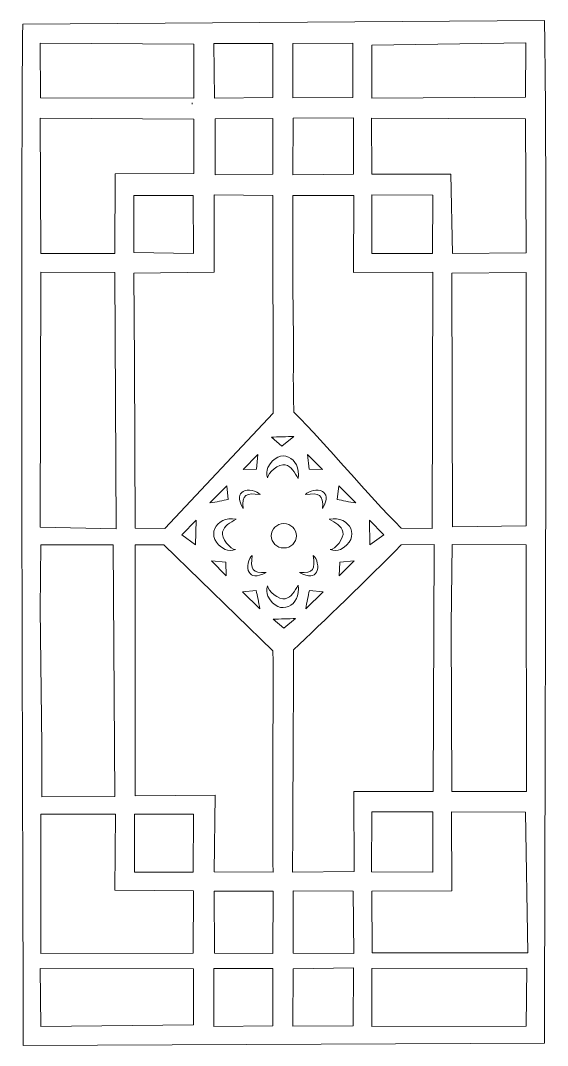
# Model space of a CAD drawing. Header units: centimetres. Extents: x 15 to 27.6, y -2.3 to 9.5.
# Drawn here: x 14.96 to 21.04, y -2.3 to 9.52 of the extents above; entities that cross this region are included whole.
import ezdxf

# ---------------------------------------------------------------- set-up
doc = ezdxf.new("R2010")
doc.units = ezdxf.units.CM
doc.header["$MEASUREMENT"] = 0
doc.layers.add('layer 1', color=7, linetype='Continuous')

msp = doc.modelspace()

# ---------------------------------------------------------------- linework, layer by layer
at = {"layer": 'layer 1', "color": 250, "lineweight": 9}
msp.add_ellipse((17.99769, 3.57511), major_axis=(0.14549, 0), ratio=0.96412125, dxfattribs=at)
for points, knots in [([(21.00559, 9.51822), (21.04034, 7.83852), (21.00806, 0.38557), (21.00559, -2.27628), (21.00559, -2.27628), (21.00559, -2.27628), (14.9918, -2.30345), (14.9918, -2.30345), (14.9918, -2.30345), (14.98382, 0.80053), (14.9597, 6.70956), (14.98504, 9.47432), (14.98504, 9.47432), (14.98504, 9.47432), (21.00559, 9.51822), (21.00559, 9.51822)], [0, 0, 0, 0, 0.2, 0.2, 0.2, 0.2, 0.4, 0.4, 0.4, 0.4, 0.6, 0.6, 0.6, 0.6, 1, 1, 1, 1]), ([(15.18691, 9.25491), (15.18691, 9.25491), (15.19082, 8.62695), (15.19082, 8.62695), (15.19082, 8.62695), (15.19082, 8.62695), (16.95971, 8.62303), (16.95971, 8.62303), (16.95971, 8.62303), (16.95971, 8.62303), (16.95971, 9.24614), (16.95971, 9.24614), (16.95971, 9.24614), (16.95971, 9.24614), (15.18691, 9.25491), (15.18691, 9.25491)], [0, 0, 0, 0, 0.2, 0.2, 0.2, 0.2, 0.4, 0.4, 0.4, 0.4, 0.6, 0.6, 0.6, 0.6, 1, 1, 1, 1]), ([(17.18973, 9.25444), (17.18973, 9.25444), (17.19815, 8.62326), (17.19815, 8.62326), (17.19815, 8.62326), (17.19815, 8.62326), (17.87246, 8.63181), (17.87246, 8.63181), (17.87246, 8.63181), (17.87246, 8.63181), (17.87246, 9.25265), (17.87246, 9.25265), (17.87246, 9.25265), (17.87246, 9.25265), (17.18973, 9.25444), (17.18973, 9.25444)], [0, 0, 0, 0, 0.2, 0.2, 0.2, 0.2, 0.4, 0.4, 0.4, 0.4, 0.6, 0.6, 0.6, 0.6, 1, 1, 1, 1]), ([(18.10138, 9.25334), (18.10138, 9.25334), (18.10009, 8.62699), (18.10009, 8.62699), (18.10009, 8.62699), (18.10009, 8.62699), (18.79395, 8.63181), (18.79395, 8.63181), (18.79395, 8.63181), (18.79395, 8.63181), (18.79395, 9.25502), (18.79395, 9.25502), (18.79395, 9.25502), (18.79395, 9.25502), (18.10138, 9.25334), (18.10138, 9.25334)], [0, 0, 0, 0, 0.2, 0.2, 0.2, 0.2, 0.4, 0.4, 0.4, 0.4, 0.6, 0.6, 0.6, 0.6, 1, 1, 1, 1]), ([(19.01338, 9.23482), (19.01338, 9.23482), (19.01338, 8.62303), (19.01338, 8.62303), (19.01338, 8.62303), (19.01338, 8.62303), (20.78531, 8.63311), (20.78531, 8.63311), (20.78531, 8.63311), (20.78531, 8.63311), (20.78927, 9.26122), (20.78927, 9.26122), (20.78927, 9.26122), (20.78927, 9.26122), (19.01338, 9.23482), (19.01338, 9.23482)], [0, 0, 0, 0, 0.2, 0.2, 0.2, 0.2, 0.4, 0.4, 0.4, 0.4, 0.6, 0.6, 0.6, 0.6, 1, 1, 1, 1]), ([(16.94217, 8.57036), (16.94217, 8.57036), (16.94217, 8.55282), (16.94217, 8.55282), (16.94217, 8.55282), (16.94217, 8.55282), (16.94217, 8.57036), (16.94217, 8.57036)], [0, 0, 0, 0, 0.33333333, 0.33333333, 0.33333333, 0.33333333, 1, 1, 1, 1]), ([(18.10063, 7.73984), (18.10063, 7.73984), (18.80275, 7.74583), (18.80275, 7.74583), (18.80275, 7.74583), (18.80275, 7.74583), (18.80275, 8.39403), (18.80275, 8.39403), (18.80275, 8.39403), (18.80275, 8.39403), (18.10457, 8.39001), (18.10457, 8.39001), (18.10457, 8.39001), (18.10457, 8.39001), (18.10063, 7.73984), (18.10063, 7.73984)], [0, 0, 0, 0, 0.2, 0.2, 0.2, 0.2, 0.4, 0.4, 0.4, 0.4, 0.6, 0.6, 0.6, 0.6, 1, 1, 1, 1]), ([(15.18691, 8.39237), (15.18691, 8.39237), (15.19553, 6.8318), (15.19553, 6.8318), (15.19553, 6.8318), (15.19553, 6.8318), (16.04688, 6.83267), (16.04688, 6.83267), (16.04688, 6.83267), (16.04688, 6.83267), (16.0519, 7.74927), (16.0519, 7.74927), (16.0519, 7.74927), (16.0519, 7.74927), (16.95849, 7.75344), (16.95849, 7.75344), (16.95849, 7.75344), (16.95849, 7.75344), (16.95965, 8.38069), (16.95965, 8.38069), (16.95965, 8.38069), (16.95965, 8.38069), (15.18691, 8.39237), (15.18691, 8.39237)], [0, 0, 0, 0, 0.14285714, 0.14285714, 0.14285714, 0.14285714, 0.28571429, 0.28571429, 0.28571429, 0.28571429, 0.42857143, 0.42857143, 0.42857143, 0.42857143, 0.57142857, 0.57142857, 0.57142857, 0.57142857, 0.71428571, 0.71428571, 0.71428571, 0.71428571, 1, 1, 1, 1]), ([(17.87246, 8.38607), (17.87246, 8.38607), (17.20545, 8.3831), (17.20545, 8.3831), (17.20545, 8.3831), (17.20545, 8.3831), (17.20545, 7.73662), (17.20545, 7.73662), (17.20545, 7.73662), (17.20545, 7.73662), (17.87246, 7.74463), (17.87246, 7.74463), (17.87246, 7.74463), (17.87246, 7.74463), (17.87246, 8.38607), (17.87246, 8.38607)], [0, 0, 0, 0, 0.2, 0.2, 0.2, 0.2, 0.4, 0.4, 0.4, 0.4, 0.6, 0.6, 0.6, 0.6, 1, 1, 1, 1]), ([(19.01099, 8.39249), (19.01099, 8.39249), (19.01313, 7.74539), (19.01313, 7.74539), (19.01313, 7.74539), (19.01313, 7.74539), (19.92611, 7.74539), (19.92611, 7.74539), (19.92611, 7.74539), (19.92611, 7.74539), (19.94365, 6.82956), (19.94365, 6.82956), (19.94365, 6.82956), (19.94365, 6.82956), (20.79495, 6.83918), (20.79495, 6.83918), (20.79495, 6.83918), (20.79495, 6.83918), (20.78523, 8.38455), (20.78523, 8.38455), (20.78523, 8.38455), (20.78523, 8.38455), (19.01099, 8.39249), (19.01099, 8.39249)], [0, 0, 0, 0, 0.14285714, 0.14285714, 0.14285714, 0.14285714, 0.28571429, 0.28571429, 0.28571429, 0.28571429, 0.42857143, 0.42857143, 0.42857143, 0.42857143, 0.57142857, 0.57142857, 0.57142857, 0.57142857, 0.71428571, 0.71428571, 0.71428571, 0.71428571, 1, 1, 1, 1]), ([(16.26639, 6.84144), (16.26639, 6.84144), (16.95581, 6.83273), (16.95581, 6.83273), (16.95581, 6.83273), (16.95581, 6.83273), (16.95258, 7.50129), (16.95258, 7.50129), (16.95258, 7.50129), (16.95258, 7.50129), (16.26639, 7.49812), (16.26639, 7.49812), (16.26639, 7.49812), (16.26639, 7.49812), (16.26639, 6.84144), (16.26639, 6.84144)], [0, 0, 0, 0, 0.2, 0.2, 0.2, 0.2, 0.4, 0.4, 0.4, 0.4, 0.6, 0.6, 0.6, 0.6, 1, 1, 1, 1]), ([(17.19444, 7.50621), (17.19444, 7.50621), (17.19336, 6.61656), (17.19336, 6.61656), (17.19336, 6.61656), (17.19336, 6.61656), (16.26807, 6.60449), (16.26807, 6.60449), (16.26807, 6.60449), (16.26807, 6.60449), (16.27516, 5.57766), (16.27516, 5.57766), (16.27516, 5.57766), (16.27516, 5.57766), (16.28393, 3.66449), (16.28393, 3.66449), (16.28393, 3.66449), (16.28393, 3.66449), (16.62474, 3.66053), (16.62474, 3.66053), (16.62474, 3.66053), (16.62474, 3.66053), (17.8732, 4.98963), (17.8732, 4.98963), (17.8732, 4.98963), (17.8732, 4.98963), (17.87156, 7.50071), (17.87156, 7.50071), (17.87156, 7.50071), (17.87156, 7.50071), (17.19444, 7.50621), (17.19444, 7.50621)], [0, 0, 0, 0, 0.11111111, 0.11111111, 0.11111111, 0.11111111, 0.22222222, 0.22222222, 0.22222222, 0.22222222, 0.33333333, 0.33333333, 0.33333333, 0.33333333, 0.44444444, 0.44444444, 0.44444444, 0.44444444, 0.55555556, 0.55555556, 0.55555556, 0.55555556, 0.66666667, 0.66666667, 0.66666667, 0.66666667, 0.77777778, 0.77777778, 0.77777778, 0.77777778, 1, 1, 1, 1]), ([(18.10063, 7.50131), (18.10063, 7.50131), (18.10063, 6.4465), (18.10063, 6.4465), (18.10063, 6.4465), (18.10063, 6.4465), (18.1094, 5.84973), (18.1094, 5.84973), (18.1094, 5.84973), (18.1094, 5.55159), (18.10298, 5.29739), (18.11434, 4.9994), (18.11434, 4.9994), (18.50633, 4.61328), (18.9594, 4.0508), (19.35137, 3.66468), (19.35137, 3.66468), (19.35137, 3.66468), (19.71081, 3.6598), (19.71081, 3.6598), (19.71081, 3.6598), (19.71081, 3.6598), (19.71555, 6.61652), (19.71555, 6.61652), (19.71555, 6.61652), (19.71555, 6.61652), (18.80275, 6.61175), (18.80275, 6.61175), (18.80275, 6.61175), (18.80275, 6.61175), (18.80602, 7.50052), (18.80602, 7.50052), (18.80602, 7.50052), (18.80602, 7.50052), (18.10063, 7.50131), (18.10063, 7.50131)], [0, 0, 0, 0, 0.1, 0.1, 0.1, 0.1, 0.2, 0.2, 0.2, 0.2, 0.3, 0.3, 0.3, 0.3, 0.4, 0.4, 0.4, 0.4, 0.5, 0.5, 0.5, 0.5, 0.6, 0.6, 0.6, 0.6, 0.7, 0.7, 0.7, 0.7, 0.8, 0.8, 0.8, 0.8, 1, 1, 1, 1]), ([(19.71545, 7.50291), (19.71545, 7.50291), (19.01338, 7.50845), (19.01338, 7.50845), (19.01338, 7.50845), (19.01338, 7.50845), (19.01489, 6.83151), (19.01489, 6.83151), (19.01489, 6.83151), (19.01489, 6.83151), (19.71531, 6.83242), (19.71531, 6.83242), (19.71531, 6.83242), (19.71531, 6.83242), (19.71545, 7.50291), (19.71545, 7.50291)], [0, 0, 0, 0, 0.2, 0.2, 0.2, 0.2, 0.4, 0.4, 0.4, 0.4, 0.6, 0.6, 0.6, 0.6, 1, 1, 1, 1]), ([(16.04698, 6.61326), (16.04698, 6.61326), (15.19568, 6.61482), (15.19568, 6.61482), (15.19568, 6.61482), (15.19568, 6.61482), (15.18691, 3.6732), (15.18691, 3.6732), (15.18691, 3.6732), (15.18691, 3.6732), (16.06455, 3.65734), (16.06455, 3.65734), (16.06455, 3.65734), (16.06455, 3.65734), (16.04698, 6.61326), (16.04698, 6.61326)], [0, 0, 0, 0, 0.2, 0.2, 0.2, 0.2, 0.4, 0.4, 0.4, 0.4, 0.6, 0.6, 0.6, 0.6, 1, 1, 1, 1]), ([(19.935, 6.60395), (19.935, 6.60395), (19.94383, 3.67992), (19.94383, 3.67992), (19.94383, 3.67992), (19.94383, 3.67992), (20.7951, 3.68854), (20.7951, 3.68854), (20.7951, 3.68854), (20.7951, 3.68854), (20.79495, 6.6103), (20.79495, 6.6103), (20.79495, 6.6103), (20.79495, 6.6103), (19.935, 6.60395), (19.935, 6.60395)], [0, 0, 0, 0, 0.2, 0.2, 0.2, 0.2, 0.4, 0.4, 0.4, 0.4, 0.6, 0.6, 0.6, 0.6, 1, 1, 1, 1]), ([(17.81342, 4.36409), (17.80195, 4.33237), (17.79327, 4.28302), (17.81102, 4.24366), (17.81102, 4.24366), (17.81102, 4.30543), (17.94298, 4.40934), (18.01435, 4.39286), (18.01435, 4.39286), (18.08572, 4.37637), (18.11975, 4.30682), (18.16207, 4.23489), (18.16207, 4.23489), (18.20601, 4.47661), (17.94246, 4.61112), (17.81342, 4.36409)], [0, 0, 0, 0, 0.2, 0.2, 0.2, 0.2, 0.4, 0.4, 0.4, 0.4, 0.6, 0.6, 0.6, 0.6, 1, 1, 1, 1]), ([(17.85516, 4.71387), (17.85516, 4.71387), (17.97572, 4.61021), (17.97572, 4.61021), (17.97572, 4.61021), (17.97572, 4.61021), (18.11187, 4.72011), (18.11187, 4.72011), (18.11187, 4.72011), (18.04166, 4.72011), (17.92537, 4.71387), (17.85516, 4.71387)], [0, 0, 0, 0, 0.25, 0.25, 0.25, 0.25, 0.5, 0.5, 0.5, 0.5, 1, 1, 1, 1]), ([(17.69933, 4.51269), (17.69933, 4.51269), (17.52712, 4.3405), (17.52712, 4.3405), (17.52712, 4.3405), (17.52712, 4.3405), (17.68187, 4.34527), (17.68187, 4.34527), (17.68187, 4.34527), (17.68187, 4.34527), (17.69933, 4.51269), (17.69933, 4.51269)], [0, 0, 0, 0, 0.25, 0.25, 0.25, 0.25, 0.5, 0.5, 0.5, 0.5, 1, 1, 1, 1]), ([(18.27268, 4.51269), (18.27268, 4.51269), (18.44489, 4.3405), (18.44489, 4.3405), (18.44489, 4.3405), (18.44489, 4.3405), (18.29014, 4.34527), (18.29014, 4.34527), (18.29014, 4.34527), (18.29014, 4.34527), (18.27268, 4.51269), (18.27268, 4.51269)], [0, 0, 0, 0, 0.25, 0.25, 0.25, 0.25, 0.5, 0.5, 0.5, 0.5, 1, 1, 1, 1]), ([(17.33961, 4.15292), (17.33961, 4.15292), (17.14496, 3.95351), (17.14496, 3.95351), (17.14496, 3.95351), (17.21878, 3.9647), (17.29832, 3.98376), (17.35715, 3.99496), (17.35715, 3.99496), (17.35715, 3.99496), (17.33961, 4.15292), (17.33961, 4.15292)], [0, 0, 0, 0, 0.25, 0.25, 0.25, 0.25, 0.5, 0.5, 0.5, 0.5, 1, 1, 1, 1]), ([(18.6324, 4.15292), (18.6324, 4.15292), (18.82705, 3.95351), (18.82705, 3.95351), (18.82705, 3.95351), (18.75323, 3.9647), (18.67369, 3.98376), (18.61486, 3.99496), (18.61486, 3.99496), (18.61486, 3.99496), (18.6324, 4.15292), (18.6324, 4.15292)], [0, 0, 0, 0, 0.25, 0.25, 0.25, 0.25, 0.5, 0.5, 0.5, 0.5, 1, 1, 1, 1]), ([(17.5286, 4.08715), (17.48337, 4.05868), (17.46075, 4.00452), (17.52735, 3.89066), (17.52735, 3.89066), (17.51466, 4.05202), (17.56559, 4.07375), (17.72326, 4.05059), (17.72326, 4.05059), (17.68814, 4.09322), (17.58068, 4.11997), (17.5286, 4.08715)], [0, 0, 0, 0, 0.25, 0.25, 0.25, 0.25, 0.5, 0.5, 0.5, 0.5, 1, 1, 1, 1]), ([(18.44342, 4.08715), (18.48864, 4.05868), (18.51126, 4.00452), (18.44466, 3.89066), (18.44466, 3.89066), (18.45735, 4.05202), (18.40642, 4.07375), (18.24875, 4.05059), (18.24875, 4.05059), (18.28387, 4.09322), (18.39133, 4.11997), (18.44342, 4.08715)], [0, 0, 0, 0, 0.25, 0.25, 0.25, 0.25, 0.5, 0.5, 0.5, 0.5, 1, 1, 1, 1]), ([(17.32047, 3.41879), (17.3522, 3.40733), (17.40155, 3.39864), (17.4409, 3.41639), (17.4409, 3.41639), (17.37913, 3.41639), (17.27522, 3.54835), (17.29171, 3.61972), (17.29171, 3.61972), (17.30819, 3.69109), (17.37774, 3.72512), (17.44967, 3.76744), (17.44967, 3.76744), (17.20796, 3.81138), (17.07345, 3.54783), (17.32047, 3.41879)], [0, 0, 0, 0, 0.2, 0.2, 0.2, 0.2, 0.4, 0.4, 0.4, 0.4, 0.6, 0.6, 0.6, 0.6, 1, 1, 1, 1]), ([(18.65154, 3.41879), (18.61981, 3.40733), (18.57046, 3.39864), (18.53111, 3.41639), (18.53111, 3.41639), (18.59288, 3.41639), (18.69679, 3.54835), (18.6803, 3.61972), (18.6803, 3.61972), (18.66382, 3.69109), (18.59427, 3.72512), (18.52234, 3.76744), (18.52234, 3.76744), (18.76405, 3.81138), (18.89857, 3.54783), (18.65154, 3.41879)], [0, 0, 0, 0, 0.2, 0.2, 0.2, 0.2, 0.4, 0.4, 0.4, 0.4, 0.6, 0.6, 0.6, 0.6, 1, 1, 1, 1]), ([(16.98511, 3.75521), (16.98511, 3.75521), (16.82026, 3.58779), (16.82026, 3.58779), (16.82026, 3.58779), (16.82026, 3.58779), (16.97993, 3.47279), (16.97993, 3.47279), (16.97993, 3.47279), (16.97993, 3.47279), (16.98511, 3.75521), (16.98511, 3.75521)], [0, 0, 0, 0, 0.25, 0.25, 0.25, 0.25, 0.5, 0.5, 0.5, 0.5, 1, 1, 1, 1]), ([(18.9869, 3.75521), (18.9869, 3.75521), (19.15175, 3.58779), (19.15175, 3.58779), (19.15175, 3.58779), (19.15175, 3.58779), (18.99208, 3.47279), (18.99208, 3.47279), (18.99208, 3.47279), (18.99208, 3.47279), (18.9869, 3.75521), (18.9869, 3.75521)], [0, 0, 0, 0, 0.25, 0.25, 0.25, 0.25, 0.5, 0.5, 0.5, 0.5, 1, 1, 1, 1]), ([(15.19568, 3.47136), (15.19568, 3.47136), (15.18691, 2.73414), (15.18691, 2.73414), (15.18691, 2.73414), (15.18691, 2.73414), (15.20445, 1.15441), (15.20445, 1.15441), (15.20445, 1.15441), (15.20445, 1.15441), (15.20445, 0.5664), (15.20445, 0.5664), (15.20445, 0.5664), (15.20445, 0.5664), (16.04943, 0.56885), (16.04943, 0.56885), (16.04943, 0.56885), (16.04943, 0.56885), (16.02957, 3.4698), (16.02957, 3.4698), (16.02957, 3.4698), (16.02957, 3.4698), (15.19568, 3.47136), (15.19568, 3.47136)], [0, 0, 0, 0, 0.14285714, 0.14285714, 0.14285714, 0.14285714, 0.28571429, 0.28571429, 0.28571429, 0.28571429, 0.42857143, 0.42857143, 0.42857143, 0.42857143, 0.57142857, 0.57142857, 0.57142857, 0.57142857, 0.71428571, 0.71428571, 0.71428571, 0.71428571, 1, 1, 1, 1]), ([(16.6127, 3.47219), (16.6127, 3.47219), (16.28393, 3.47136), (16.28393, 3.47136), (16.28393, 3.47136), (16.28393, 3.47136), (16.28393, 0.57517), (16.28393, 0.57517), (16.28393, 0.57517), (16.28393, 0.57517), (17.20545, 0.58394), (17.20545, 0.58394), (17.20545, 0.58394), (17.20545, 0.58394), (17.19353, -0.30006), (17.19353, -0.30006), (17.19353, -0.30006), (17.19353, -0.30006), (17.87422, -0.30446), (17.87422, -0.30446), (17.87422, -0.30446), (17.86064, 0.22426), (17.88065, 1.65258), (17.87246, 2.24768), (17.87246, 2.24768), (17.87246, 2.24768), (16.6127, 3.47219), (16.6127, 3.47219)], [0, 0, 0, 0, 0.125, 0.125, 0.125, 0.125, 0.25, 0.25, 0.25, 0.25, 0.375, 0.375, 0.375, 0.375, 0.5, 0.5, 0.5, 0.5, 0.625, 0.625, 0.625, 0.625, 0.75, 0.75, 0.75, 0.75, 1, 1, 1, 1]), ([(19.73279, 3.47302), (19.73279, 3.47302), (19.35166, 3.47219), (19.35166, 3.47219), (19.35166, 3.47219), (18.96191, 3.06803), (18.45018, 2.58513), (18.10886, 2.25968), (18.10886, 2.25968), (18.10886, 1.39917), (18.10314, 0.5574), (18.0985, -0.30363), (18.0985, -0.30363), (18.0985, -0.30363), (18.80942, -0.29762), (18.80942, -0.29762), (18.80942, -0.29762), (18.80942, -0.29762), (18.80461, 0.6278), (18.80461, 0.6278), (18.80461, 0.6278), (18.80461, 0.6278), (19.72051, 0.62782), (19.72051, 0.62782), (19.72051, 0.62782), (19.72051, 0.62782), (19.73279, 3.47302), (19.73279, 3.47302)], [0, 0, 0, 0, 0.125, 0.125, 0.125, 0.125, 0.25, 0.25, 0.25, 0.25, 0.375, 0.375, 0.375, 0.375, 0.5, 0.5, 0.5, 0.5, 0.625, 0.625, 0.625, 0.625, 0.75, 0.75, 0.75, 0.75, 1, 1, 1, 1]), ([(19.93842, 3.4738), (19.93842, 3.4738), (19.92951, 2.54094), (19.92951, 2.54094), (19.92951, 2.54094), (19.92951, 2.54094), (19.93508, 0.6278), (19.93508, 0.6278), (19.93508, 0.6278), (19.93508, 0.6278), (20.79827, 0.62703), (20.79827, 0.62703), (20.79827, 0.62703), (20.79827, 0.62703), (20.79591, 3.47167), (20.79591, 3.47167), (20.79591, 3.47167), (20.79591, 3.47167), (19.93842, 3.4738), (19.93842, 3.4738)], [0, 0, 0, 0, 0.16666667, 0.16666667, 0.16666667, 0.16666667, 0.33333333, 0.33333333, 0.33333333, 0.33333333, 0.5, 0.5, 0.5, 0.5, 0.66666667, 0.66666667, 0.66666667, 0.66666667, 1, 1, 1, 1]), ([(17.59742, 3.1547), (17.62589, 3.10948), (17.68005, 3.08685), (17.79391, 3.15346), (17.79391, 3.15346), (17.63254, 3.14077), (17.61081, 3.19169), (17.63397, 3.34937), (17.63397, 3.34937), (17.59134, 3.31424), (17.56459, 3.20679), (17.59742, 3.1547)], [0, 0, 0, 0, 0.25, 0.25, 0.25, 0.25, 0.5, 0.5, 0.5, 0.5, 1, 1, 1, 1]), ([(18.37459, 3.1547), (18.34612, 3.10948), (18.29196, 3.08685), (18.1781, 3.15346), (18.1781, 3.15346), (18.33947, 3.14077), (18.3612, 3.19169), (18.33804, 3.34937), (18.33804, 3.34937), (18.38067, 3.31424), (18.40742, 3.20679), (18.37459, 3.1547)], [0, 0, 0, 0, 0.25, 0.25, 0.25, 0.25, 0.5, 0.5, 0.5, 0.5, 1, 1, 1, 1]), ([(17.16163, 3.28695), (17.16163, 3.28695), (17.33382, 3.11474), (17.33382, 3.11474), (17.33382, 3.11474), (17.33382, 3.11474), (17.32905, 3.2695), (17.32905, 3.2695), (17.32905, 3.2695), (17.32905, 3.2695), (17.16163, 3.28695), (17.16163, 3.28695)], [0, 0, 0, 0, 0.25, 0.25, 0.25, 0.25, 0.5, 0.5, 0.5, 0.5, 1, 1, 1, 1]), ([(18.81038, 3.28695), (18.81038, 3.28695), (18.63819, 3.11474), (18.63819, 3.11474), (18.63819, 3.11474), (18.63819, 3.11474), (18.64296, 3.2695), (18.64296, 3.2695), (18.64296, 3.2695), (18.64296, 3.2695), (18.81038, 3.28695), (18.81038, 3.28695)], [0, 0, 0, 0, 0.25, 0.25, 0.25, 0.25, 0.5, 0.5, 0.5, 0.5, 1, 1, 1, 1]), ([(17.81342, 2.87821), (17.80195, 2.90994), (17.79327, 2.95929), (17.81102, 2.99864), (17.81102, 2.99864), (17.81102, 2.93687), (17.94298, 2.83297), (18.01435, 2.84945), (18.01435, 2.84945), (18.08572, 2.86594), (18.11975, 2.93548), (18.16207, 3.00742), (18.16207, 3.00742), (18.20601, 2.7657), (17.94246, 2.63119), (17.81342, 2.87821)], [0, 0, 0, 0, 0.2, 0.2, 0.2, 0.2, 0.4, 0.4, 0.4, 0.4, 0.6, 0.6, 0.6, 0.6, 1, 1, 1, 1]), ([(17.5214, 2.92723), (17.5214, 2.92723), (17.72082, 2.73258), (17.72082, 2.73258), (17.72082, 2.73258), (17.70962, 2.8064), (17.69056, 2.88595), (17.67936, 2.94477), (17.67936, 2.94477), (17.67936, 2.94477), (17.5214, 2.92723), (17.5214, 2.92723)], [0, 0, 0, 0, 0.25, 0.25, 0.25, 0.25, 0.5, 0.5, 0.5, 0.5, 1, 1, 1, 1]), ([(18.45061, 2.92723), (18.45061, 2.92723), (18.25119, 2.73258), (18.25119, 2.73258), (18.25119, 2.73258), (18.26239, 2.8064), (18.28145, 2.88595), (18.29265, 2.94477), (18.29265, 2.94477), (18.29265, 2.94477), (18.45061, 2.92723), (18.45061, 2.92723)], [0, 0, 0, 0, 0.25, 0.25, 0.25, 0.25, 0.5, 0.5, 0.5, 0.5, 1, 1, 1, 1]), ([(17.8759, 2.61364), (17.8759, 2.61364), (17.99646, 2.50999), (17.99646, 2.50999), (17.99646, 2.50999), (17.99646, 2.50999), (18.13261, 2.61989), (18.13261, 2.61989), (18.13261, 2.61989), (18.0624, 2.61989), (17.94611, 2.61364), (17.8759, 2.61364)], [0, 0, 0, 0, 0.25, 0.25, 0.25, 0.25, 0.5, 0.5, 0.5, 0.5, 1, 1, 1, 1]), ([(15.19514, 0.36533), (15.19514, 0.36533), (15.19578, -1.24143), (15.19578, -1.24143), (15.19578, -1.24143), (15.19578, -1.24143), (16.95345, -1.23985), (16.95345, -1.23985), (16.95345, -1.23985), (16.95345, -1.23985), (16.95749, -0.52144), (16.95749, -0.52144), (16.95749, -0.52144), (16.95749, -0.52144), (16.04868, -0.51308), (16.04868, -0.51308), (16.04868, -0.51308), (16.04868, -0.51308), (16.05575, 0.36367), (16.05575, 0.36367), (16.05575, 0.36367), (16.05575, 0.36367), (15.19514, 0.36533), (15.19514, 0.36533)], [0, 0, 0, 0, 0.14285714, 0.14285714, 0.14285714, 0.14285714, 0.28571429, 0.28571429, 0.28571429, 0.28571429, 0.42857143, 0.42857143, 0.42857143, 0.42857143, 0.57142857, 0.57142857, 0.57142857, 0.57142857, 0.71428571, 0.71428571, 0.71428571, 0.71428571, 1, 1, 1, 1]), ([(16.95112, -0.30245), (16.95112, -0.30245), (16.95745, 0.36452), (16.95745, 0.36452), (16.95745, 0.36452), (16.95745, 0.36452), (16.27358, 0.36452), (16.27358, 0.36452), (16.27358, 0.36452), (16.27358, 0.36452), (16.27516, -0.30245), (16.27516, -0.30245), (16.27516, -0.30245), (16.27516, -0.30245), (16.95112, -0.30245), (16.95112, -0.30245)], [0, 0, 0, 0, 0.2, 0.2, 0.2, 0.2, 0.4, 0.4, 0.4, 0.4, 0.6, 0.6, 0.6, 0.6, 1, 1, 1, 1]), ([(19.00963, -0.30004), (19.00963, -0.30004), (19.71568, -0.30288), (19.71568, -0.30288), (19.71568, -0.30288), (19.71568, -0.30288), (19.71568, 0.39087), (19.71568, 0.39087), (19.71568, 0.39087), (19.71568, 0.39087), (19.01525, 0.39087), (19.01525, 0.39087), (19.01525, 0.39087), (19.01525, 0.39087), (19.00963, -0.30004), (19.00963, -0.30004)], [0, 0, 0, 0, 0.2, 0.2, 0.2, 0.2, 0.4, 0.4, 0.4, 0.4, 0.6, 0.6, 0.6, 0.6, 1, 1, 1, 1]), ([(19.93434, 0.39166), (19.93434, 0.39166), (19.93581, -0.5209), (19.93581, -0.5209), (19.93581, -0.5209), (19.93581, -0.5209), (19.0135, -0.52332), (19.0135, -0.52332), (19.0135, -0.52332), (19.0135, -0.52332), (19.01914, -1.23417), (19.01914, -1.23417), (19.01914, -1.23417), (19.01914, -1.23417), (20.81391, -1.23634), (20.81391, -1.23634), (20.81391, -1.23634), (20.81391, -1.23634), (20.78649, 0.3893), (20.78649, 0.3893), (20.78649, 0.3893), (20.78649, 0.3893), (19.93434, 0.39166), (19.93434, 0.39166)], [0, 0, 0, 0, 0.14285714, 0.14285714, 0.14285714, 0.14285714, 0.28571429, 0.28571429, 0.28571429, 0.28571429, 0.42857143, 0.42857143, 0.42857143, 0.42857143, 0.57142857, 0.57142857, 0.57142857, 0.57142857, 0.71428571, 0.71428571, 0.71428571, 0.71428571, 1, 1, 1, 1]), ([(17.19436, -0.52349), (17.19436, -0.52349), (17.19749, -1.23742), (17.19749, -1.23742), (17.19749, -1.23742), (17.19749, -1.23742), (17.87264, -1.24124), (17.87264, -1.24124), (17.87264, -1.24124), (17.87264, -1.24124), (17.87579, -0.5227), (17.87579, -0.5227), (17.87579, -0.5227), (17.87579, -0.5227), (17.19436, -0.52349), (17.19436, -0.52349)], [0, 0, 0, 0, 0.2, 0.2, 0.2, 0.2, 0.4, 0.4, 0.4, 0.4, 0.6, 0.6, 0.6, 0.6, 1, 1, 1, 1]), ([(18.10397, -0.52146), (18.10397, -0.52146), (18.10474, -1.2374), (18.10474, -1.2374), (18.10474, -1.2374), (18.10474, -1.2374), (18.80683, -1.24379), (18.80683, -1.24379), (18.80683, -1.24379), (18.80683, -1.24379), (18.79883, -0.52239), (18.79883, -0.52239), (18.79883, -0.52239), (18.79883, -0.52239), (18.10397, -0.52146), (18.10397, -0.52146)], [0, 0, 0, 0, 0.2, 0.2, 0.2, 0.2, 0.4, 0.4, 0.4, 0.4, 0.6, 0.6, 0.6, 0.6, 1, 1, 1, 1]), ([(16.95672, -2.06648), (16.95672, -2.06648), (16.95424, -1.42033), (16.95424, -1.42033), (16.95424, -1.42033), (16.95424, -1.42033), (15.18628, -1.41641), (15.18628, -1.41641), (15.18628, -1.41641), (15.18628, -1.41641), (15.19441, -2.0856), (15.19441, -2.0856), (15.19441, -2.0856), (15.19441, -2.0856), (16.95672, -2.06648), (16.95672, -2.06648)], [0, 0, 0, 0, 0.2, 0.2, 0.2, 0.2, 0.4, 0.4, 0.4, 0.4, 0.6, 0.6, 0.6, 0.6, 1, 1, 1, 1]), ([(17.19129, -1.41704), (17.19129, -1.41704), (17.18886, -2.08404), (17.18886, -2.08404), (17.18886, -2.08404), (17.18886, -2.08404), (17.87181, -2.07571), (17.87181, -2.07571), (17.87181, -2.07571), (17.87181, -2.07571), (17.86949, -1.41704), (17.86949, -1.41704), (17.86949, -1.41704), (17.86949, -1.41704), (17.19129, -1.41704), (17.19129, -1.41704)], [0, 0, 0, 0, 0.2, 0.2, 0.2, 0.2, 0.4, 0.4, 0.4, 0.4, 0.6, 0.6, 0.6, 0.6, 1, 1, 1, 1]), ([(18.10161, -2.07967), (18.10161, -2.07967), (18.79961, -2.07836), (18.79961, -2.07836), (18.79961, -2.07836), (18.79961, -2.07836), (18.80275, -1.40827), (18.80275, -1.40827), (18.80275, -1.40827), (18.80275, -1.40827), (18.10714, -1.41743), (18.10714, -1.41743), (18.10714, -1.41743), (18.10714, -1.41743), (18.10161, -2.07967), (18.10161, -2.07967)], [0, 0, 0, 0, 0.2, 0.2, 0.2, 0.2, 0.4, 0.4, 0.4, 0.4, 0.6, 0.6, 0.6, 0.6, 1, 1, 1, 1]), ([(19.0127, -1.4171), (19.0127, -1.4171), (19.01207, -2.08323), (19.01207, -2.08323), (19.01207, -2.08323), (19.01207, -2.08323), (20.79263, -2.08238), (20.79263, -2.08238), (20.79263, -2.08238), (20.79263, -2.08238), (20.80335, -1.41301), (20.80335, -1.41301), (20.80335, -1.41301), (20.80335, -1.41301), (19.0127, -1.4171), (19.0127, -1.4171)], [0, 0, 0, 0, 0.2, 0.2, 0.2, 0.2, 0.4, 0.4, 0.4, 0.4, 0.6, 0.6, 0.6, 0.6, 1, 1, 1, 1])]:
    msp.add_open_spline(points, degree=3, knots=knots, dxfattribs=at)

doc.saveas('drawing.dxf')
